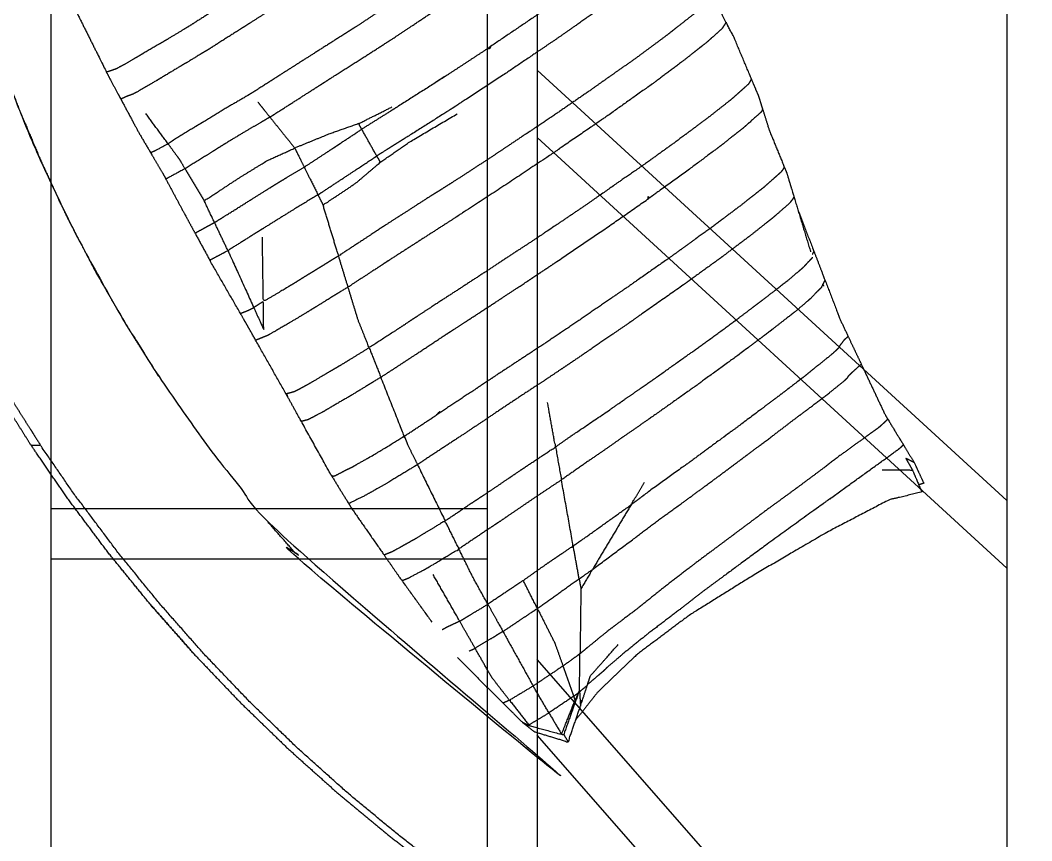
# Model space of a CAD drawing. Header units: millimetres. Extents: x 3429 to 24139, y -631 to 9878.
# Drawn here: x 7838.3 to 7899.2, y 3307.1 to 3356.5 of the extents above; entities that cross this region are included whole.
import ezdxf

# ---------------------------------------------------------------- set-up
doc = ezdxf.new("R2010")
doc.units = ezdxf.units.MM
doc.layers.add('multid_gorunus_3', color=23, linetype='Continuous', lineweight=13)
doc.layers.add('multid_gorunus_4', color=15, linetype='Continuous', lineweight=9)

# ---------------------------------------------------------------- blocks, each defined once
blk = doc.blocks.new('grup-1')
at = {"layer": 'multid_gorunus_3', "lineweight": -3}
for points, knots in [([(2558.101, 5835.035), (2557.68, 5834.236), (2557.259, 5833.436), (2556.831, 5832.622), (2556.403, 5831.808), (2556.193, 5831.46), (2555.983, 5831.112), (2555.516, 5830.337), (2555.048, 5829.563), (2554.114, 5828.014), (2553.179, 5826.465), (2552.712, 5825.69), (2552.245, 5824.915), (2551.768, 5824.126), (2551.292, 5823.336), (2550.894, 5822.54), (2550.497, 5821.744), (2550.092, 5820.932), (2549.686, 5820.12), (2548.876, 5818.497), (2548.065, 5816.873), (2547.969, 5816.682), (2547.874, 5816.49), (2547.539, 5815.868), (2547.204, 5815.246), (2546.65, 5814.215), (2546.096, 5813.184), (2545.753, 5812.602), (2545.41, 5812.02), (2545.048, 5811.404), (2544.685, 5810.787), (2544.587, 5810.606), (2544.49, 5810.425), (2543.938, 5809.398), (2543.386, 5808.371), (2543.059, 5807.77), (2542.732, 5807.17), (2542.289, 5806.357), (2541.845, 5805.544)], [-16, -16, -16, -15, -15, -14, -14, -13, -13, -12, -12, -11, -11, -10, -10, -9, -9, -8, -8, -7, -7, -6, -6, -5, -5, -4, -4, -3, -3, -2, -2, -1, -1, 0, 0, 1, 1, 2, 2, 3, 3, 3]), ([(2508.83, 5815.544), (2509.028, 5816.014), (2509.225, 5816.483), (2509.743, 5817.714), (2510.261, 5818.945), (2510.502, 5819.409), (2510.743, 5819.874), (2511.169, 5820.696), (2511.595, 5821.519), (2511.903, 5822.114), (2512.211, 5822.709), (2512.85, 5823.699), (2513.488, 5824.689), (2513.795, 5825.166), (2514.102, 5825.643), (2514.314, 5825.93), (2514.526, 5826.217), (2515.137, 5827.043), (2515.747, 5827.869), (2516.247, 5828.526), (2516.747, 5829.184), (2516.982, 5829.493), (2517.217, 5829.802), (2517.55, 5830.233), (2517.883, 5830.664), (2518.148, 5831.006), (2518.413, 5831.349), (2518.796, 5831.842), (2519.178, 5832.335), (2519.331, 5832.516), (2519.483, 5832.698), (2519.815, 5833.113), (2520.148, 5833.527)], [-11, -11, -11, -10, -10, -9, -9, -8, -8, -7, -7, -6, -6, -5, -5, -4, -4, -3, -3, -2, -2, -1, -1, 0, 0, 1, 1, 2, 2, 3, 3, 4, 4, 5, 5, 5]), ([(2517.883, 5830.664), (2517.912, 5830.612), (2517.941, 5830.56), (2518.032, 5830.424), (2518.123, 5830.289), (2518.457, 5829.993), (2518.791, 5829.697), (2518.923, 5829.58), (2519.055, 5829.464), (2519.2, 5829.35), (2519.345, 5829.236), (2519.885, 5828.812), (2520.424, 5828.389), (2521.184, 5827.823), (2521.944, 5827.257), (2522.091, 5827.147), (2522.238, 5827.037), (2522.42, 5826.905), (2522.603, 5826.773), (2523.58, 5826.075), (2524.557, 5825.377), (2525.694, 5824.585), (2526.831, 5823.793), (2527.104, 5823.599), (2527.377, 5823.406), (2527.64, 5823.225), (2527.903, 5823.043), (2529.147, 5822.2), (2530.39, 5821.357), (2530.776, 5821.1), (2531.161, 5820.844), (2531.946, 5820.325), (2532.732, 5819.806), (2533.026, 5819.616), (2533.32, 5819.426), (2533.662, 5819.209), (2534.003, 5818.992), (2534.872, 5818.44), (2535.74, 5817.887), (2536.113, 5817.652), (2536.486, 5817.417), (2537.043, 5817.059), (2537.6, 5816.7), (2538.358, 5816.218), (2539.117, 5815.735), (2539.253, 5815.649), (2539.389, 5815.562), (2539.493, 5815.5), (2539.596, 5815.437), (2540.239, 5815.064), (2540.882, 5814.691), (2541.586, 5814.263), (2542.289, 5813.835), (2542.411, 5813.761), (2542.533, 5813.688), (2542.747, 5813.56), (2542.961, 5813.433), (2543.663, 5812.995), (2544.364, 5812.558)], [7, 7, 7, 8, 8, 9, 9, 10, 10, 11, 11, 12, 12, 13, 13, 14, 14, 15, 15, 16, 16, 17, 17, 18, 18, 19, 19, 20, 20, 21, 21, 22, 22, 23, 23, 24, 24, 25, 25, 26, 26, 27, 27, 28, 28, 29, 29, 30, 30, 31, 31, 32, 32, 33, 33, 34, 34, 35, 35, 36, 36, 36]), ([(2538.221, 5814.159), (2537.958, 5814.33), (2537.695, 5814.501), (2537.072, 5814.897), (2536.448, 5815.293), (2535.863, 5815.668), (2535.277, 5816.044), (2535.052, 5816.188), (2534.827, 5816.333), (2534.78, 5816.363), (2534.733, 5816.392), (2534.624, 5816.462), (2534.514, 5816.532), (2533.482, 5817.187), (2532.449, 5817.843), (2531.559, 5818.418), (2530.67, 5818.992), (2530.143, 5819.34), (2529.617, 5819.688), (2528.754, 5820.271), (2527.892, 5820.854), (2527.236, 5821.291), (2526.58, 5821.727), (2525.932, 5822.172), (2525.284, 5822.616), (2524.478, 5823.178), (2523.672, 5823.74), (2523.047, 5824.187), (2522.421, 5824.634), (2521.817, 5825.059), (2521.212, 5825.484), (2520.744, 5825.832), (2520.275, 5826.18), (2519.794, 5826.538), (2519.314, 5826.895), (2518.915, 5827.208), (2518.516, 5827.521), (2518.212, 5827.759), (2517.908, 5827.998), (2517.734, 5828.152), (2517.56, 5828.307), (2517.286, 5828.549), (2517.012, 5828.791), (2516.922, 5828.925), (2516.831, 5829.06), (2516.789, 5829.122), (2516.747, 5829.184)], [0, 0, 0, 1, 1, 2, 2, 3, 3, 4, 4, 5, 5, 6, 6, 7, 7, 8, 8, 9, 9, 10, 10, 11, 11, 12, 12, 13, 13, 14, 14, 15, 15, 16, 16, 17, 17, 18, 18, 19, 19, 20, 20, 21, 21, 22, 22, 23, 23, 23]), ([(2514.526, 5826.217), (2514.561, 5826.165), (2514.596, 5826.114), (2514.692, 5825.968), (2514.789, 5825.823), (2515.131, 5825.518), (2515.473, 5825.213), (2515.582, 5825.117), (2515.69, 5825.021), (2515.845, 5824.9), (2515.999, 5824.779), (2516.563, 5824.335), (2517.127, 5823.891), (2518.043, 5823.213), (2518.96, 5822.534), (2519.056, 5822.463), (2519.152, 5822.391), (2519.282, 5822.3), (2519.412, 5822.209), (2520.677, 5821.324), (2521.942, 5820.44), (2523.434, 5819.429), (2524.925, 5818.418)], [6, 6, 6, 7, 7, 8, 8, 9, 9, 10, 10, 11, 11, 12, 12, 13, 13, 14, 14, 15, 15, 16, 16, 17, 17, 17]), ([(2513.488, 5824.689), (2513.529, 5824.627), (2513.57, 5824.564), (2513.658, 5824.43), (2513.747, 5824.296), (2514.051, 5824.026), (2514.354, 5823.756), (2514.503, 5823.623), (2514.652, 5823.49), (2514.911, 5823.286), (2515.17, 5823.081), (2515.635, 5822.716), (2516.099, 5822.351), (2516.685, 5821.918), (2517.271, 5821.485), (2517.71, 5821.159), (2518.15, 5820.833), (2518.915, 5820.297), (2519.681, 5819.761), (2520.302, 5819.327), (2520.924, 5818.893), (2521.572, 5818.453), (2522.22, 5818.014), (2523.177, 5817.366), (2524.134, 5816.718), (2525.345, 5815.925), (2526.556, 5815.132), (2526.867, 5814.928), (2527.177, 5814.724), (2527.407, 5814.578), (2527.638, 5814.432), (2528.779, 5813.71), (2529.921, 5812.989), (2530.686, 5812.509), (2531.451, 5812.03), (2531.619, 5811.924), (2531.788, 5811.818), (2531.682, 5811.627), (2531.576, 5811.437)], [6, 6, 6, 7, 7, 8, 8, 9, 9, 10, 10, 11, 11, 12, 12, 13, 13, 14, 14, 15, 15, 16, 16, 17, 17, 18, 18, 19, 19, 20, 20, 21, 21, 22, 22, 23, 23, 24, 24, 25, 25, 25]), ([(2532.297, 5824.495), (2532.39, 5824.432), (2532.482, 5824.37), (2533.859, 5823.454), (2535.237, 5822.538), (2535.8, 5822.168), (2536.364, 5821.797), (2537.085, 5821.33), (2537.806, 5820.864), (2538.613, 5820.345), (2539.421, 5819.825), (2539.612, 5819.705), (2539.803, 5819.584), (2539.852, 5819.553), (2539.901, 5819.521), (2539.967, 5819.479), (2540.034, 5819.437), (2540.926, 5818.87), (2541.819, 5818.304), (2542.5, 5817.891), (2543.181, 5817.478), (2543.302, 5817.408), (2543.423, 5817.338), (2543.555, 5817.258), (2543.687, 5817.178), (2544.2, 5816.868), (2544.713, 5816.558), (2544.863, 5816.469), (2545.013, 5816.38), (2545.618, 5816.028), (2546.223, 5815.675), (2546.351, 5815.607), (2546.48, 5815.538), (2546.633, 5815.485), (2546.785, 5815.433), (2546.995, 5815.339), (2547.204, 5815.246)], [0, 0, 0, 1, 1, 2, 2, 3, 3, 4, 4, 5, 5, 6, 6, 7, 7, 8, 8, 9, 9, 10, 10, 11, 11, 12, 12, 13, 13, 14, 14, 15, 15, 16, 16, 17, 17, 18, 18, 18]), ([(2536.345, 5824.006), (2537.222, 5823.429), (2538.1, 5822.852), (2538.497, 5822.595), (2538.895, 5822.338), (2539.531, 5821.929), (2540.167, 5821.52), (2540.622, 5821.221), (2541.077, 5820.922), (2541.303, 5820.774), (2541.53, 5820.626), (2542.284, 5820.148), (2543.037, 5819.671), (2543.726, 5819.253), (2544.414, 5818.836), (2544.535, 5818.764), (2544.656, 5818.691), (2544.807, 5818.608), (2544.958, 5818.524), (2545.543, 5818.177), (2546.128, 5817.83), (2546.518, 5817.604), (2546.907, 5817.377), (2547.205, 5817.217), (2547.502, 5817.058), (2547.729, 5816.98), (2547.955, 5816.903), (2548.01, 5816.888), (2548.065, 5816.873)], [0, 0, 0, 1, 1, 2, 2, 3, 3, 4, 4, 5, 5, 6, 6, 7, 7, 8, 8, 9, 9, 10, 10, 11, 11, 12, 12, 13, 13, 14, 14, 14]), ([(2511.595, 5821.519), (2511.683, 5821.382), (2511.771, 5821.245), (2511.809, 5821.186), (2511.848, 5821.126), (2511.972, 5821.016), (2512.095, 5820.905), (2512.426, 5820.61), (2512.757, 5820.315), (2513.257, 5819.922), (2513.756, 5819.529), (2513.982, 5819.351), (2514.208, 5819.173), (2514.565, 5818.906), (2514.922, 5818.639), (2515.58, 5818.152), (2516.238, 5817.665), (2516.964, 5817.158), (2517.69, 5816.652), (2518.304, 5816.216), (2518.918, 5815.779), (2519.915, 5815.093), (2520.912, 5814.406), (2521.476, 5814.024), (2522.041, 5813.641), (2522.464, 5813.363), (2522.888, 5813.086), (2523.959, 5812.37), (2525.03, 5811.655), (2526.023, 5811.008), (2527.017, 5810.361), (2527.47, 5810.074), (2527.923, 5809.787), (2528.229, 5809.596), (2528.535, 5809.405), (2529.364, 5808.873), (2530.193, 5808.342), (2530.73, 5807.996), (2531.266, 5807.651), (2531.662, 5807.39), (2532.057, 5807.128), (2532.581, 5806.784), (2533.104, 5806.439), (2533.596, 5806.12), (2534.088, 5805.801), (2534.554, 5807.332), (2535.021, 5808.862), (2534.036, 5809.521), (2533.051, 5810.179), (2532.313, 5810.808), (2531.576, 5811.437), (2530.67, 5812.066), (2529.764, 5812.694), (2528.352, 5813.527), (2526.94, 5814.359)], [8, 8, 8, 9, 9, 10, 10, 11, 11, 12, 12, 13, 13, 14, 14, 15, 15, 16, 16, 17, 17, 18, 18, 19, 19, 20, 20, 21, 21, 22, 22, 23, 23, 24, 24, 25, 25, 26, 26, 27, 27, 28, 28, 29, 29, 30, 30, 31, 31, 32, 32, 33, 33, 34, 34, 35, 35, 35]), ([(2510.743, 5819.874), (2510.774, 5819.825), (2510.806, 5819.775), (2510.903, 5819.626), (2511, 5819.477), (2511.308, 5819.202), (2511.617, 5818.927), (2511.764, 5818.796), (2511.912, 5818.664), (2512.133, 5818.49), (2512.355, 5818.315), (2512.853, 5817.923), (2513.351, 5817.53), (2514.137, 5816.943), (2514.923, 5816.356), (2515.122, 5816.208), (2515.321, 5816.061), (2515.541, 5815.908), (2515.761, 5815.754), (2516.844, 5814.985), (2517.927, 5814.215), (2518.247, 5813.995), (2518.566, 5813.775), (2519.653, 5813.029), (2520.74, 5812.283), (2520.874, 5812.189), (2521.008, 5812.095), (2521.168, 5811.987), (2521.328, 5811.879), (2522.678, 5810.978), (2524.028, 5810.077), (2525.404, 5809.18), (2526.779, 5808.282), (2526.857, 5808.231), (2526.935, 5808.179), (2526.981, 5808.15), (2527.026, 5808.12), (2527.35, 5807.91), (2527.673, 5807.7), (2528.541, 5807.144), (2529.409, 5806.587), (2530.25, 5806.046), (2531.091, 5805.505), (2531.271, 5805.386), (2531.451, 5805.267), (2531.69, 5805.11), (2531.928, 5804.953), (2532.722, 5804.438), (2533.515, 5803.923), (2533.801, 5804.862), (2534.088, 5805.801)], [6, 6, 6, 7, 7, 8, 8, 9, 9, 10, 10, 11, 11, 12, 12, 13, 13, 14, 14, 15, 15, 16, 16, 17, 17, 18, 18, 19, 19, 20, 20, 21, 21, 22, 22, 23, 23, 24, 24, 25, 25, 26, 26, 27, 27, 28, 28, 29, 29, 30, 30, 31, 31, 31]), ([(2509.225, 5816.483), (2509.251, 5816.417), (2509.276, 5816.35), (2509.341, 5816.245), (2509.406, 5816.14), (2509.669, 5815.904), (2509.933, 5815.669), (2510.161, 5815.464), (2510.39, 5815.26), (2510.712, 5815.006), (2511.035, 5814.752), (2511.431, 5814.44), (2511.828, 5814.128), (2512.305, 5813.773), (2512.782, 5813.418), (2513.262, 5813.059), (2513.742, 5812.699), (2514.496, 5812.156), (2515.251, 5811.613), (2515.743, 5811.265), (2516.235, 5810.917), (2516.685, 5810.607), (2517.136, 5810.298), (2518.157, 5809.584), (2519.178, 5808.871), (2520.4, 5808.045), (2521.622, 5807.219), (2521.934, 5807.011), (2522.245, 5806.804), (2522.562, 5806.597), (2522.879, 5806.39), (2524.064, 5805.611), (2525.249, 5804.831), (2525.939, 5804.381), (2526.629, 5803.931), (2527.244, 5803.532), (2527.859, 5803.133), (2528.566, 5802.671), (2529.274, 5802.21), (2529.692, 5801.933), (2530.111, 5801.656), (2530.395, 5801.469), (2530.679, 5801.283), (2531.461, 5800.773), (2532.244, 5800.264), (2532.579, 5801.109), (2532.915, 5801.954), (2533.215, 5802.938), (2533.515, 5803.923)], [7, 7, 7, 8, 8, 9, 9, 10, 10, 11, 11, 12, 12, 13, 13, 14, 14, 15, 15, 16, 16, 17, 17, 18, 18, 19, 19, 20, 20, 21, 21, 22, 22, 23, 23, 24, 24, 25, 25, 26, 26, 27, 27, 28, 28, 29, 29, 30, 30, 31, 31, 31]), ([(2528.185, 5816.276), (2529.393, 5815.509), (2530.601, 5814.743), (2530.696, 5814.683), (2530.792, 5814.622), (2530.856, 5814.582), (2530.92, 5814.542), (2531.805, 5813.987), (2532.69, 5813.431), (2532.783, 5813.599), (2532.877, 5813.766), (2531.874, 5814.269), (2530.872, 5814.772)], [0, 0, 0, 1, 1, 2, 2, 3, 3, 4, 4, 5, 5, 6, 6, 6]), ([(2508.83, 5815.544), (2508.689, 5815.097), (2508.548, 5814.65), (2508.346, 5814.008), (2508.143, 5813.366), (2507.692, 5812.263), (2507.241, 5811.16), (2507.165, 5810.972), (2507.088, 5810.785)], [5, 5, 5, 6, 6, 7, 7, 8, 8, 9, 9, 9]), ([(2538.952, 5815.07), (2538.587, 5814.615), (2538.221, 5814.159), (2537.473, 5813.227), (2536.724, 5812.295)], [0, 0, 0, 1, 1, 2, 2, 2]), ([(2508.548, 5814.65), (2508.569, 5814.596), (2508.589, 5814.541), (2508.615, 5814.5), (2508.64, 5814.459), (2508.744, 5814.366), (2508.848, 5814.273), (2509.267, 5813.898), (2509.686, 5813.523), (2510.277, 5813.057), (2510.869, 5812.591), (2510.993, 5812.494), (2511.117, 5812.397), (2511.266, 5812.286), (2511.415, 5812.175), (2512.201, 5811.586), (2512.987, 5810.997), (2513.962, 5810.296), (2514.937, 5809.594), (2515.149, 5809.442), (2515.361, 5809.29)], [0, 0, 0, 1, 1, 2, 2, 3, 3, 4, 4, 5, 5, 6, 6, 7, 7, 8, 8, 9, 9, 10, 10, 10]), ([(2538.221, 5814.159), (2538.489, 5814.002), (2538.758, 5813.845), (2539.241, 5813.564), (2539.724, 5813.284), (2540.286, 5812.943), (2540.847, 5812.602), (2541.127, 5812.428), (2541.407, 5812.254), (2541.724, 5812.053), (2542.041, 5811.853), (2542.688, 5811.451), (2543.336, 5811.049)], [0, 0, 0, 1, 1, 2, 2, 3, 3, 4, 4, 5, 5, 6, 6, 6]), ([(2545.41, 5812.02), (2545.244, 5812.096), (2545.077, 5812.173), (2544.721, 5812.366), (2544.364, 5812.558), (2545.033, 5813.47), (2545.702, 5814.381)], [9, 9, 9, 10, 10, 11, 11, 12, 12, 12]), ([(2536.155, 5811.147), (2535.457, 5811.605), (2534.758, 5812.063), (2534.51, 5812.226), (2534.262, 5812.389), (2534.048, 5812.532), (2533.833, 5812.675), (2533.261, 5813.053), (2532.69, 5813.431)], [0, 0, 0, 1, 1, 2, 2, 3, 3, 4, 4, 4]), ([(2532.877, 5813.766), (2533.774, 5813.45), (2534.67, 5813.134), (2535.697, 5812.714), (2536.724, 5812.295), (2536.439, 5811.721), (2536.155, 5811.147), (2535.741, 5810.313), (2535.327, 5809.479), (2535.174, 5809.171), (2535.021, 5808.862)], [0, 0, 0, 1, 1, 2, 2, 3, 3, 4, 4, 5, 5, 5]), ([(2542.732, 5807.17), (2542.379, 5807.366), (2542.026, 5807.563), (2541.792, 5807.686), (2541.558, 5807.81), (2541.868, 5808.462), (2542.178, 5809.114), (2541.174, 5809.777), (2540.17, 5810.44), (2539.281, 5810.989), (2538.392, 5811.538), (2537.558, 5811.916), (2536.724, 5812.295)], [13, 13, 13, 14, 14, 15, 15, 16, 16, 17, 17, 18, 18, 19, 19, 19]), ([(2544.364, 5812.558), (2544.026, 5812.097), (2543.688, 5811.636), (2543.512, 5811.343), (2543.336, 5811.049), (2542.757, 5810.082), (2542.178, 5809.114)], [0, 0, 0, 1, 1, 2, 2, 3, 3, 3]), ([(2535.327, 5809.479), (2535.139, 5809.603), (2534.95, 5809.727), (2534.161, 5810.246), (2533.372, 5810.766), (2532.689, 5811.219), (2532.006, 5811.673), (2531.897, 5811.746), (2531.788, 5811.818)], [0, 0, 0, 1, 1, 2, 2, 3, 3, 4, 4, 4]), ([(2507.241, 5811.16), (2507.287, 5811.072), (2507.333, 5810.985), (2507.388, 5810.913), (2507.443, 5810.842), (2507.67, 5810.642), (2507.898, 5810.442), (2508.18, 5810.19), (2508.463, 5809.938), (2508.81, 5809.665), (2509.158, 5809.392), (2509.52, 5809.107), (2509.881, 5808.821), (2510.388, 5808.44), (2510.896, 5808.058), (2511.307, 5807.751), (2511.718, 5807.443), (2512.171, 5807.118), (2512.624, 5806.793), (2513.342, 5806.272), (2514.06, 5805.752), (2515.135, 5804.998), (2516.209, 5804.244), (2516.532, 5804.019), (2516.855, 5803.794), (2517.156, 5803.591), (2517.457, 5803.387), (2518.645, 5802.572), (2519.832, 5801.757), (2520.708, 5801.169), (2521.584, 5800.58), (2522.197, 5800.176), (2522.811, 5799.771), (2523.702, 5799.186), (2524.593, 5798.601), (2525.055, 5798.295), (2525.517, 5797.988), (2525.704, 5797.861), (2525.892, 5797.733), (2526.925, 5797.049), (2527.958, 5796.366)], [0, 0, 0, 1, 1, 2, 2, 3, 3, 4, 4, 5, 5, 6, 6, 7, 7, 8, 8, 9, 9, 10, 10, 11, 11, 12, 12, 13, 13, 14, 14, 15, 15, 16, 16, 17, 17, 18, 18, 19, 19, 20, 20, 20]), ([(2541.558, 5807.81), (2541.19, 5808.039), (2540.823, 5808.269), (2540.201, 5808.662), (2539.58, 5809.054), (2539.042, 5809.389), (2538.503, 5809.724), (2538.142, 5809.949), (2537.781, 5810.174), (2537.468, 5810.365), (2537.155, 5810.556), (2536.655, 5810.852), (2536.155, 5811.147)], [0, 0, 0, 1, 1, 2, 2, 3, 3, 4, 4, 5, 5, 6, 6, 6]), ([(2543.336, 5811.049), (2543.818, 5810.79), (2544.3, 5810.531), (2544.395, 5810.478), (2544.49, 5810.425)], [0, 0, 0, 1, 1, 2, 2, 2]), ([(2507.088, 5810.785), (2506.873, 5810.074), (2506.658, 5809.364), (2506.169, 5807.744), (2505.679, 5806.125), (2505.665, 5806.087), (2505.65, 5806.048)], [0, 0, 0, 1, 1, 2, 2, 2.193712, 2.193712, 2.193712]), ([(2506.658, 5809.364), (2506.696, 5809.293), (2506.733, 5809.222), (2506.828, 5809.097), (2506.924, 5808.972), (2507.32, 5808.625), (2507.716, 5808.277), (2507.802, 5808.2), (2507.888, 5808.124), (2507.994, 5808.041), (2508.1, 5807.958), (2508.695, 5807.488), (2509.291, 5807.017), (2510.126, 5806.389), (2510.961, 5805.76), (2511.031, 5805.707), (2511.101, 5805.655), (2511.179, 5805.6), (2511.256, 5805.544), (2512.044, 5804.973), (2512.831, 5804.402), (2513.119, 5804.194), (2513.406, 5803.987), (2514.648, 5803.119), (2515.889, 5802.25), (2516.066, 5802.125), (2516.242, 5802), (2516.443, 5801.86), (2516.645, 5801.72), (2517.853, 5800.891), (2519.061, 5800.061), (2519.546, 5799.733), (2520.031, 5799.405), (2520.781, 5798.901), (2521.532, 5798.397), (2521.775, 5798.236), (2522.018, 5798.075), (2522.372, 5797.843), (2522.726, 5797.611), (2523.722, 5796.95), (2524.719, 5796.289), (2525.124, 5796.013), (2525.53, 5795.737), (2526.33, 5795.207), (2527.131, 5794.677), (2528.044, 5794.076), (2528.957, 5793.474), (2529.145, 5793.348), (2529.333, 5793.222)], [0, 0, 0, 1, 1, 2, 2, 3, 3, 4, 4, 5, 5, 6, 6, 7, 7, 8, 8, 9, 9, 10, 10, 11, 11, 12, 12, 13, 13, 14, 14, 15, 15, 16, 16, 17, 17, 18, 18, 19, 19, 20, 20, 21, 21, 22, 22, 23, 23, 24, 24, 24]), ([(2532.244, 5800.264), (2531.891, 5799.376), (2531.539, 5798.488), (2530.995, 5798.842), (2530.451, 5799.197), (2529.923, 5799.544), (2529.394, 5799.892), (2528.616, 5800.406), (2527.838, 5800.921), (2527.461, 5801.166), (2527.085, 5801.412), (2526.758, 5801.624), (2526.431, 5801.836), (2525.419, 5802.497), (2524.406, 5803.157), (2523.877, 5803.505), (2523.348, 5803.853), (2522.519, 5804.4), (2521.69, 5804.947), (2521.543, 5805.046), (2521.397, 5805.144), (2521.199, 5805.28), (2521, 5805.416), (2519.666, 5806.318), (2518.332, 5807.22), (2516.901, 5808.216), (2515.471, 5809.212)], [0, 0, 0, 1, 1, 2, 2, 3, 3, 4, 4, 5, 5, 6, 6, 7, 7, 8, 8, 9, 9, 10, 10, 11, 11, 12, 12, 13, 13, 13]), ([(2535.327, 5809.479), (2535.462, 5809.4), (2535.598, 5809.32), (2536.305, 5808.888), (2537.012, 5808.457), (2537.828, 5807.948), (2538.644, 5807.44), (2538.742, 5807.379), (2538.84, 5807.318), (2538.954, 5807.246), (2539.067, 5807.175), (2539.91, 5806.647), (2540.754, 5806.119)], [0, 0, 0, 1, 1, 2, 2, 3, 3, 4, 4, 5, 5, 6, 6, 6]), ([(2506.424, 5808.587), (2505.937, 5807.324), (2505.45, 5806.061), (2505.121, 5805.205), (2504.791, 5804.348), (2504.333, 5803.161), (2503.876, 5801.973), (2503.634, 5801.461), (2503.393, 5800.95), (2502.999, 5800.114), (2502.604, 5799.279), (2501.878, 5797.74), (2501.152, 5796.201), (2501.078, 5796.08), (2501.004, 5795.959), (2500.534, 5795.187), (2500.064, 5794.415), (2499.74, 5793.883), (2499.416, 5793.352), (2499.126, 5792.727), (2498.836, 5792.102), (2498.988, 5792.054), (2499.14, 5792.006)], [1.231822, 1.231822, 1.231822, 2, 2, 3, 3, 4, 4, 5, 5, 6, 6, 7, 7, 8, 8, 9, 9, 10, 10, 11, 11, 11.81021, 11.81021, 11.81021]), ([(2534.088, 5805.801), (2534.52, 5805.534), (2534.952, 5805.267), (2535.405, 5804.99), (2535.858, 5804.712), (2536.325, 5804.421), (2536.791, 5804.13), (2537.202, 5803.883), (2537.613, 5803.636), (2538.116, 5803.343), (2538.619, 5803.05), (2538.647, 5804.99), (2538.675, 5806.93)], [0, 0, 0, 1, 1, 2, 2, 3, 3, 4, 4, 5, 5, 6, 6, 6]), ([(2541.829, 5805.553), (2541.291, 5805.836), (2540.754, 5806.119), (2540.709, 5806.025), (2540.665, 5805.931), (2539.93, 5804.31), (2539.196, 5802.689)], [0, 0, 0, 1, 1, 2, 2, 3, 3, 3]), ([(2521.019, 5794.291), (2520.536, 5794.629), (2520.053, 5794.967), (2518.879, 5795.765), (2517.705, 5796.562), (2517.636, 5796.61), (2517.568, 5796.659), (2517.331, 5796.822), (2517.094, 5796.986), (2516.231, 5797.584), (2515.368, 5798.182), (2514.347, 5798.909), (2513.326, 5799.636), (2512.977, 5799.88), (2512.629, 5800.124), (2512.273, 5800.381), (2511.917, 5800.638), (2511.113, 5801.225), (2510.309, 5801.812), (2509.744, 5802.239), (2509.179, 5802.665), (2508.81, 5802.942), (2508.44, 5803.219), (2508.133, 5803.46), (2507.827, 5803.702), (2507.383, 5804.047), (2506.939, 5804.393), (2506.679, 5804.612), (2506.419, 5804.832), (2506.247, 5804.98), (2506.074, 5805.129), (2505.887, 5805.33), (2505.7, 5805.53), (2505.652, 5805.581), (2505.605, 5805.632), (2505.577, 5805.658), (2505.55, 5805.684), (2505.54, 5805.704), (2505.53, 5805.725)], [0, 0, 0, 1, 1, 2, 2, 3, 3, 4, 4, 5, 5, 6, 6, 7, 7, 8, 8, 9, 9, 10, 10, 11, 11, 12, 12, 13, 13, 14, 14, 15, 15, 16, 16, 17, 17, 18, 18, 19, 19, 19]), ([(2537.247, 5797.479), (2538.162, 5799.098), (2539.077, 5800.717), (2539.367, 5801.229), (2539.657, 5801.742), (2539.826, 5802.036), (2539.996, 5802.331), (2540.91, 5803.918), (2541.824, 5805.504)], [1, 1, 1, 2, 2, 3, 3, 4, 4, 5, 5, 5]), ([(2504.917, 5804.085), (2504.97, 5803.98), (2505.022, 5803.874), (2505.161, 5803.743), (2505.3, 5803.611), (2505.484, 5803.413), (2505.669, 5803.216), (2505.723, 5803.172), (2505.776, 5803.129), (2505.942, 5802.983), (2506.109, 5802.837), (2506.3, 5802.676), (2506.492, 5802.514), (2507.22, 5801.947), (2507.949, 5801.38), (2508.001, 5801.339), (2508.053, 5801.298), (2508.116, 5801.25), (2508.179, 5801.203), (2509.059, 5800.54), (2509.939, 5799.876), (2510.265, 5799.637), (2510.591, 5799.399), (2511.368, 5798.837), (2512.144, 5798.276), (2512.259, 5798.191), (2512.373, 5798.107), (2512.545, 5797.982), (2512.718, 5797.858), (2514.026, 5796.933), (2515.334, 5796.008), (2516.09, 5795.486), (2516.847, 5794.964), (2517.559, 5794.463), (2518.271, 5793.962), (2518.624, 5793.722), (2518.977, 5793.482), (2519.82, 5792.893), (2520.663, 5792.303)], [0, 0, 0, 1, 1, 2, 2, 3, 3, 4, 4, 5, 5, 6, 6, 7, 7, 8, 8, 9, 9, 10, 10, 11, 11, 12, 12, 13, 13, 14, 14, 15, 15, 16, 16, 17, 17, 18, 18, 19, 19, 19]), ([(2533.515, 5803.923), (2534.212, 5803.492), (2534.91, 5803.062), (2535.112, 5802.938), (2535.314, 5802.814), (2535.523, 5802.684), (2535.731, 5802.554), (2536.373, 5802.168), (2537.015, 5801.782), (2537.432, 5801.539), (2537.849, 5801.296), (2538.099, 5801.153), (2538.349, 5801.01), (2538.378, 5800.995), (2538.407, 5800.979), (2538.431, 5800.973), (2538.455, 5800.967), (2538.766, 5800.842), (2539.077, 5800.717)], [0, 0, 0, 1, 1, 2, 2, 3, 3, 4, 4, 5, 5, 6, 6, 7, 7, 8, 8, 9, 9, 9]), ([(2538.619, 5803.05), (2538.607, 5802.206), (2538.595, 5801.363), (2538.895, 5802.026), (2539.196, 5802.689), (2538.908, 5802.869), (2538.619, 5803.05)], [0, 0, 0, 1, 1, 2, 2, 3, 3, 3]), ([(2539.996, 5802.331), (2539.749, 5802.429), (2539.503, 5802.527), (2539.349, 5802.608), (2539.196, 5802.689)], [18, 18, 18, 19, 19, 20, 20, 20]), ([(2503.393, 5800.95), (2503.527, 5800.827), (2503.661, 5800.705), (2503.788, 5800.532), (2503.914, 5800.36), (2503.94, 5800.308), (2503.966, 5800.256), (2504.158, 5800.074), (2504.35, 5799.891), (2504.965, 5799.397), (2505.581, 5798.903), (2505.717, 5798.792), (2505.853, 5798.681), (2505.902, 5798.638), (2505.951, 5798.596), (2506.072, 5798.501), (2506.194, 5798.406), (2507.037, 5797.765), (2507.88, 5797.124), (2508.835, 5796.409), (2509.79, 5795.693), (2509.961, 5795.564), (2510.133, 5795.436), (2510.313, 5795.305), (2510.494, 5795.175), (2511.649, 5794.324), (2512.803, 5793.473), (2513.069, 5793.281), (2513.335, 5793.089), (2514.363, 5792.349), (2515.391, 5791.61), (2515.612, 5791.443), (2515.833, 5791.277), (2516.15, 5791.041), (2516.467, 5790.806)], [2, 2, 2, 3, 3, 4, 4, 5, 5, 6, 6, 7, 7, 8, 8, 9, 9, 10, 10, 11, 11, 12, 12, 13, 13, 14, 14, 15, 15, 16, 16, 17, 17, 18, 18, 19, 19, 19]), ([(2532.244, 5800.264), (2532.9, 5799.86), (2533.557, 5799.457), (2533.79, 5799.314), (2534.024, 5799.171), (2534.307, 5799.008), (2534.59, 5798.845), (2535.075, 5798.556), (2535.561, 5798.267), (2535.875, 5798.088), (2536.188, 5797.909), (2536.474, 5797.76), (2536.759, 5797.612), (2536.99, 5797.551), (2537.221, 5797.49)], [0, 0, 0, 1, 1, 2, 2, 3, 3, 4, 4, 5, 5, 6, 6, 7, 7, 7]), ([(2518.791, 5786.91), (2517.566, 5787.821), (2516.34, 5788.731), (2515.486, 5789.374), (2514.633, 5790.018), (2514.002, 5790.471), (2513.371, 5790.925), (2512.522, 5791.548), (2511.673, 5792.171), (2511.063, 5792.626), (2510.452, 5793.081), (2509.982, 5793.432), (2509.512, 5793.784), (2508.717, 5794.377), (2507.923, 5794.971), (2507.273, 5795.467), (2506.624, 5795.964), (2506.159, 5796.309), (2505.695, 5796.655), (2505.104, 5797.108), (2504.513, 5797.56), (2504.056, 5797.927), (2503.599, 5798.294), (2503.518, 5798.37), (2503.438, 5798.447), (2503.427, 5798.469), (2503.416, 5798.49), (2503.363, 5798.562), (2503.31, 5798.635), (2502.957, 5798.957), (2502.604, 5799.279)], [0, 0, 0, 1, 1, 2, 2, 3, 3, 4, 4, 5, 5, 6, 6, 7, 7, 8, 8, 9, 9, 10, 10, 11, 11, 12, 12, 13, 13, 14, 14, 15, 15, 15]), ([(2534.532, 5792.594), (2534.472, 5792.562), (2534.412, 5792.531), (2534.343, 5792.549), (2534.274, 5792.567), (2534, 5792.71), (2533.727, 5792.852), (2533.497, 5792.966), (2533.267, 5793.08), (2533.114, 5793.166), (2532.961, 5793.252), (2532.413, 5793.564), (2531.866, 5793.875), (2531.55, 5794.068), (2531.233, 5794.261), (2530.738, 5794.564), (2530.242, 5794.867), (2530.186, 5794.902), (2530.129, 5794.937), (2530.834, 5796.713), (2531.539, 5798.488)], [0, 0, 0, 1, 1, 2, 2, 3, 3, 4, 4, 5, 5, 6, 6, 7, 7, 8, 8, 9, 9, 10, 10, 10]), ([(2531.539, 5798.488), (2531.996, 5798.208), (2532.452, 5797.927), (2532.881, 5797.665), (2533.31, 5797.402), (2533.83, 5797.102), (2534.35, 5796.802), (2534.58, 5796.665), (2534.811, 5796.528), (2534.959, 5796.443), (2535.108, 5796.358), (2535.444, 5796.183), (2535.779, 5796.008), (2535.856, 5795.968), (2535.934, 5795.928), (2536.119, 5795.88), (2536.304, 5795.832), (2536.323, 5795.842), (2536.342, 5795.851)], [0, 0, 0, 1, 1, 2, 2, 3, 3, 4, 4, 5, 5, 6, 6, 7, 7, 8, 8, 9, 9, 9]), ([(2527.669, 5789.839), (2526.957, 5790.317), (2526.245, 5790.795), (2525.861, 5791.048), (2525.478, 5791.301), (2525.141, 5791.524), (2524.804, 5791.747), (2523.964, 5792.319), (2523.123, 5792.891), (2523.022, 5792.957), (2522.922, 5793.024), (2521.97, 5793.658), (2521.019, 5794.291), (2521.258, 5795.626), (2521.497, 5796.96)], [0, 0, 0, 1, 1, 2, 2, 3, 3, 4, 4, 5, 5, 6, 6, 7, 7, 7]), ([(2534.524, 5792.579), (2534.528, 5792.586), (2534.532, 5792.594), (2535.437, 5794.222), (2536.342, 5795.851), (2536.754, 5796.594), (2537.167, 5797.337)], [-1, -1, -1, 0, 0, 1, 1, 2, 2, 2]), ([(2530.129, 5794.937), (2530.062, 5794.981), (2529.994, 5795.025), (2529.104, 5795.61), (2528.214, 5796.196)], [0, 0, 0, 1, 1, 2, 2, 2]), ([(2501.004, 5795.959), (2501.246, 5795.734), (2501.488, 5795.509), (2501.524, 5795.481), (2501.561, 5795.453), (2501.588, 5795.433), (2501.615, 5795.413), (2501.901, 5795.206), (2502.188, 5794.999), (2503.014, 5794.402), (2503.839, 5793.805), (2504.405, 5793.374), (2504.971, 5792.943), (2505.797, 5792.329), (2506.622, 5791.716), (2507.38, 5791.164), (2508.137, 5790.612), (2508.989, 5789.977), (2509.841, 5789.341), (2510.59, 5788.782), (2511.339, 5788.222), (2511.956, 5787.762), (2512.574, 5787.301), (2513.517, 5786.576), (2514.459, 5785.851), (2515.264, 5785.207), (2516.068, 5784.563), (2516.566, 5784.185), (2517.064, 5783.808), (2517.438, 5783.529), (2517.811, 5783.25), (2518.456, 5782.725), (2519.1, 5782.199), (2519.302, 5782.032), (2519.504, 5781.866), (2519.524, 5781.847), (2519.544, 5781.828)], [5, 5, 5, 6, 6, 7, 7, 8, 8, 9, 9, 10, 10, 11, 11, 12, 12, 13, 13, 14, 14, 15, 15, 16, 16, 17, 17, 18, 18, 19, 19, 20, 20, 21, 21, 22, 22, 23, 23, 23]), ([(2504.449, 5791.197), (2502.979, 5792.261), (2501.509, 5793.324), (2500.998, 5793.692), (2500.487, 5794.06), (2500.439, 5794.096), (2500.392, 5794.131), (2500.326, 5794.182), (2500.261, 5794.232), (2500.162, 5794.324), (2500.064, 5794.415)], [0, 0, 0, 1, 1, 2, 2, 3, 3, 4, 4, 5, 5, 5]), ([(2530.129, 5794.937), (2530.029, 5794.686), (2529.93, 5794.434), (2529.631, 5793.828), (2529.333, 5793.222), (2528.501, 5791.53), (2527.669, 5789.839)], [0, 0, 0, 1, 1, 2, 2, 3, 3, 3]), ([(2521.019, 5794.291), (2520.841, 5793.297), (2520.663, 5792.303), (2521.472, 5791.764), (2522.282, 5791.225), (2523.072, 5790.685), (2523.862, 5790.146), (2524.152, 5789.948), (2524.442, 5789.751), (2524.546, 5789.682), (2524.651, 5789.613), (2524.77, 5789.534), (2524.889, 5789.456), (2525.863, 5788.801), (2526.837, 5788.147)], [0, 0, 0, 1, 1, 2, 2, 3, 3, 4, 4, 5, 5, 6, 6, 7, 7, 7]), ([(2499.924, 5793.603), (2499.721, 5793.251), (2499.519, 5792.899), (2499.237, 5792.234), (2498.955, 5791.57), (2499.938, 5791.337), (2500.921, 5791.104), (2502.826, 5790.109), (2504.731, 5789.113), (2506.951, 5787.813), (2509.172, 5786.513), (2511.079, 5785.323), (2512.986, 5784.132), (2514.54, 5782.965), (2516.095, 5781.798), (2517.295, 5780.648), (2518.495, 5779.498), (2519.148, 5778.67), (2519.8, 5777.842)], [-6, -6, -6, -5, -5, -4, -4, -3, -3, -2, -2, -1, -1, 0, 0, 1, 1, 2, 2, 2.886043, 2.886043, 2.886043]), ([(2529.333, 5793.222), (2529.493, 5793.125), (2529.654, 5793.028), (2530.353, 5792.601), (2531.053, 5792.174), (2531.473, 5791.936), (2531.892, 5791.697), (2532.185, 5791.533), (2532.477, 5791.369), (2532.917, 5791.151), (2533.356, 5790.933), (2533.4, 5790.91), (2533.444, 5790.887), (2533.455, 5790.884), (2533.467, 5790.881), (2533.476, 5790.886), (2533.486, 5790.891)], [0, 0, 0, 1, 1, 2, 2, 3, 3, 4, 4, 5, 5, 6, 6, 7, 7, 8, 8, 8]), ([(2534.524, 5792.579), (2534.005, 5791.735), (2533.486, 5790.891), (2533.385, 5790.727), (2533.285, 5790.564)], [-1, -1, -1, 0, 0, 1, 1, 1]), ([(2519.951, 5788.327), (2519.499, 5788.643), (2519.047, 5788.959), (2517.757, 5789.882), (2516.467, 5790.806), (2516.062, 5791.486), (2515.656, 5792.166)], [0, 0, 0, 1, 1, 2, 2, 3, 3, 3]), ([(2522.962, 5786.245), (2522.318, 5786.703), (2521.673, 5787.161), (2521.131, 5787.532), (2520.588, 5787.902), (2520.269, 5788.114), (2519.951, 5788.327), (2520.307, 5790.315), (2520.663, 5792.303)], [0, 0, 0, 1, 1, 2, 2, 3, 3, 4, 4, 4]), ([(2504.487, 5791.169), (2504.718, 5791.001), (2504.948, 5790.833), (2506.626, 5789.62), (2508.304, 5788.407), (2509.613, 5787.443), (2510.923, 5786.479), (2511.549, 5786.017), (2512.175, 5785.555), (2512.849, 5785.029), (2513.523, 5784.503), (2514.49, 5783.767), (2515.457, 5783.031), (2516.048, 5782.557), (2516.639, 5782.083), (2517.217, 5781.597), (2517.794, 5781.111), (2517.988, 5780.927), (2518.182, 5780.744), (2518.635, 5780.361), (2519.087, 5779.977)], [0, 0, 0, 1, 1, 2, 2, 3, 3, 4, 4, 5, 5, 6, 6, 7, 7, 8, 8, 9, 9, 9.968291, 9.968291, 9.968291]), ([(2533.285, 5790.564), (2532.339, 5789.205), (2531.393, 5787.847), (2530.903, 5787.143), (2530.412, 5786.438), (2530.377, 5786.39), (2530.342, 5786.341), (2529.406, 5785.041), (2528.47, 5783.741)], [-4, -4, -4, -3, -3, -2, -2, -1, -1, -0.169595, -0.169595, -0.169595]), ([(2530.227, 5786.252), (2530.056, 5786.321), (2529.885, 5786.391), (2529.387, 5786.654), (2528.89, 5786.917), (2528.788, 5786.974), (2528.687, 5787.031), (2528.651, 5787.051), (2528.616, 5787.072), (2528.557, 5787.108), (2528.498, 5787.143), (2527.667, 5787.645), (2526.837, 5788.147), (2527.253, 5788.993), (2527.669, 5789.839), (2528.276, 5789.472), (2528.883, 5789.105), (2529.156, 5788.939), (2529.428, 5788.772), (2529.592, 5788.679), (2529.755, 5788.586), (2530.224, 5788.324), (2530.694, 5788.061), (2530.777, 5788.017), (2530.86, 5787.973), (2531.088, 5787.88), (2531.316, 5787.787)], [0, 0, 0, 1, 1, 2, 2, 3, 3, 4, 4, 5, 5, 6, 6, 7, 7, 8, 8, 9, 9, 10, 10, 11, 11, 12, 12, 13, 13, 13]), ([(2526.79, 5783.791), (2526.491, 5783.971), (2526.192, 5784.15), (2525.643, 5784.482), (2525.095, 5784.813), (2525.551, 5785.636), (2526.006, 5786.458), (2526.422, 5787.303), (2526.837, 5788.147)], [0, 0, 0, 1, 1, 2, 2, 3, 3, 4, 4, 4]), ([(2519.595, 5786.339), (2519.49, 5786.412), (2519.386, 5786.484), (2519.089, 5786.697), (2518.791, 5786.91), (2519.139, 5786.326), (2519.488, 5785.743)], [0, 0, 0, 1, 1, 2, 2, 3, 3, 3]), ([(2523.791, 5779.029), (2524.323, 5779.711), (2524.855, 5780.394), (2525.358, 5781.277), (2525.861, 5782.161), (2526.326, 5782.976), (2526.79, 5783.791), (2527.591, 5785.196), (2528.391, 5786.602)], [0, 0, 0, 1, 1, 2, 2, 3, 3, 4, 4, 4]), ([(2522.113, 5784.562), (2521.053, 5785.316), (2519.992, 5786.07), (2519.867, 5786.155), (2519.742, 5786.241), (2519.668, 5786.29), (2519.595, 5786.339), (2519.541, 5786.041), (2519.488, 5785.743), (2519.516, 5783.785), (2519.544, 5781.828)], [0, 0, 0, 1, 1, 2, 2, 3, 3, 4, 4, 5, 5, 5]), ([(2522.113, 5784.562), (2522.538, 5785.403), (2522.962, 5786.245), (2523.295, 5786.021), (2523.627, 5785.798), (2524.361, 5785.305), (2525.095, 5784.813)], [0, 0, 0, 1, 1, 2, 2, 3, 3, 3]), ([(2525.095, 5784.813), (2524.64, 5783.992), (2524.185, 5783.17), (2523.275, 5781.528), (2522.365, 5779.886)], [0, 0, 0, 1, 1, 2, 2, 2]), ([(2524.185, 5783.17), (2523.695, 5783.498), (2523.206, 5783.826), (2522.66, 5784.194), (2522.113, 5784.562), (2521.591, 5783.527), (2521.068, 5782.491), (2520.818, 5781.792), (2520.568, 5781.094)], [0, 0, 0, 1, 1, 2, 2, 3, 3, 4, 4, 4]), ([(2526.79, 5783.791), (2527.133, 5783.63), (2527.476, 5783.469), (2527.665, 5783.37), (2527.853, 5783.27)], [0, 0, 0, 1, 1, 1.825396, 1.825396, 1.825396]), ([(2524.185, 5783.17), (2524.55, 5782.949), (2524.916, 5782.728), (2525.389, 5782.444), (2525.861, 5782.161)], [0, 0, 0, 1, 1, 2, 2, 2]), ([(2519.576, 5779.639), (2519.56, 5780.733), (2519.544, 5781.828), (2519.62, 5781.773), (2519.696, 5781.717), (2520.132, 5781.405), (2520.568, 5781.094), (2521.467, 5780.49), (2522.365, 5779.886)], [0, 0, 0, 1, 1, 2, 2, 3, 3, 4, 4, 4]), ([(2526.93, 5781.602), (2525.553, 5780.23), (2524.177, 5778.858), (2523.606, 5778.289), (2523.036, 5777.72)], [1, 1, 1, 2, 2, 3, 3, 3]), ([(2523.036, 5777.72), (2522.892, 5777.608), (2522.749, 5777.495), (2522.517, 5777.313), (2522.285, 5777.131), (2521.271, 5776.824), (2520.257, 5776.517), (2519.887, 5777.592), (2519.517, 5778.667), (2519.311, 5779.294), (2519.105, 5779.922), (2519.01, 5780.212), (2518.915, 5780.502)], [0, 0, 0, 1, 1, 2, 2, 3, 3, 4, 4, 5, 5, 6, 6, 6]), ([(2519.105, 5779.922), (2519.105, 5779.922), (2519.105, 5779.922), (2519.309, 5779.754), (2519.513, 5779.585), (2519.541, 5779.559), (2519.569, 5779.534), (2519.543, 5779.1), (2519.517, 5778.667)], [10.997936, 10.997936, 10.997936, 11, 11, 12, 12, 13, 13, 14, 14, 14]), ([(2522.596, 5777.56), (2522.005, 5777.915), (2521.415, 5778.269), (2521.89, 5779.078), (2522.365, 5779.886), (2523.078, 5779.457), (2523.791, 5779.029), (2523.211, 5778.284), (2522.63, 5777.539)], [0, 0, 0, 1, 1, 2, 2, 3, 3, 4, 4, 4]), ([(2519.627, 5779.494), (2520.075, 5778.231), (2520.524, 5776.968), (2520.391, 5776.742), (2520.257, 5776.517)], [0, 0, 0, 1, 1, 2, 2, 2]), ([(2519.919, 5779.277), (2519.868, 5779.313), (2519.818, 5779.349), (2519.732, 5779.413), (2519.646, 5779.476), (2519.74, 5779.257), (2519.834, 5779.039)], [0, 0, 0, 1, 1, 2, 2, 3, 3, 3]), ([(2521.415, 5778.269), (2520.771, 5778.703), (2520.127, 5779.137), (2520.023, 5779.207), (2519.919, 5779.277), (2519.876, 5779.158), (2519.834, 5779.039), (2520.244, 5778.008), (2520.654, 5776.977), (2521.035, 5777.623), (2521.415, 5778.269)], [0, 0, 0, 1, 1, 2, 2, 3, 3, 4, 4, 5, 5, 5]), ([(2523.791, 5779.029), (2523.936, 5778.967), (2524.082, 5778.904), (2524.129, 5778.881), (2524.177, 5778.858)], [0, 0, 0, 1, 1, 2, 2, 2]), ([(2522.653, 5777.529), (2522.628, 5777.516), (2522.602, 5777.503), (2521.628, 5777.24), (2520.654, 5776.977), (2520.589, 5776.972), (2520.524, 5776.968)], [0, 0, 0, 1, 1, 2, 2, 3, 3, 3])]:
    blk.add_open_spline(points, degree=2, knots=knots, dxfattribs=at)
for points in [[(2524.925, 5818.418), (2524.978, 5818.382), (2525.031, 5818.346)], [(2524.925, 5818.418), (2524.96, 5818.345), (2524.995, 5818.271)], [(2524.995, 5818.271), (2525.067, 5818.273), (2525.139, 5818.274)], [(2525.139, 5818.274), (2525.085, 5818.31), (2525.031, 5818.346)], [(2527.527, 5816.707), (2526.333, 5817.491), (2525.139, 5818.274)], [(2527.527, 5816.707), (2527.862, 5816.501), (2528.197, 5816.294)], [(2527.527, 5816.707), (2527.856, 5816.492), (2528.185, 5816.276)], [(2528.185, 5816.276), (2528.191, 5816.285), (2528.197, 5816.294)], [(2531.788, 5811.818), (2532.239, 5812.625), (2532.69, 5813.431)], [(2515.447, 5809.368), (2515.404, 5809.329), (2515.361, 5809.29)], [(2515.361, 5809.29), (2515.383, 5809.274), (2515.405, 5809.258)], [(2515.471, 5809.212), (2515.438, 5809.235), (2515.405, 5809.258)], [(2515.447, 5809.368), (2515.459, 5809.29), (2515.471, 5809.212)], [(2540.754, 5806.119), (2541.156, 5806.964), (2541.558, 5807.81)], [(2505.534, 5805.894), (2505.492, 5805.978), (2505.45, 5806.061)], [(2541.829, 5805.553), (2541.826, 5805.529), (2541.824, 5805.504)], [(2541.842, 5805.546), (2541.833, 5805.525), (2541.824, 5805.504)], [(2541.845, 5805.544), (2541.837, 5805.549), (2541.829, 5805.553)], [(2504.791, 5804.348), (2504.854, 5804.222), (2504.917, 5804.096)], [(2504.917, 5804.096), (2504.898, 5804.038), (2504.878, 5803.981)], [(2504.917, 5804.085), (2504.898, 5804.033), (2504.878, 5803.981)], [(2504.917, 5804.085), (2504.917, 5804.09), (2504.917, 5804.095)], [(2537.221, 5797.49), (2537.194, 5797.413), (2537.167, 5797.337)], [(2537.167, 5797.337), (2537.203, 5797.41), (2537.239, 5797.483)], [(2537.221, 5797.49), (2537.234, 5797.485), (2537.247, 5797.479)], [(2527.958, 5796.366), (2527.973, 5796.397), (2527.988, 5796.428)], [(2527.958, 5796.366), (2528.086, 5796.281), (2528.214, 5796.196)], [(2528.214, 5796.196), (2528.101, 5796.312), (2527.988, 5796.428)], [(2499.416, 5793.352), (2499.67, 5793.477), (2499.924, 5793.603)], [(2501.344, 5792.917), (2500.431, 5792.908), (2499.519, 5792.899)], [(2504.449, 5791.197), (2504.453, 5791.18), (2504.458, 5791.162)], [(2504.465, 5791.186), (2504.457, 5791.192), (2504.449, 5791.197)], [(2504.487, 5791.169), (2504.472, 5791.165), (2504.458, 5791.162)], [(2504.487, 5791.169), (2504.476, 5791.177), (2504.465, 5791.186)], [(2516.467, 5790.806), (2517.629, 5788.858), (2518.791, 5786.91)], [(2519.595, 5786.339), (2519.773, 5787.333), (2519.951, 5788.327)], [(2518.915, 5780.502), (2518.075, 5781.449), (2517.236, 5782.395)], [(2526.215, 5781.995), (2526.038, 5782.078), (2525.861, 5782.161)], [(2519.919, 5779.277), (2520.244, 5780.185), (2520.568, 5781.094)], [(2519.576, 5779.639), (2519.572, 5779.586), (2519.569, 5779.534)], [(2519.569, 5779.534), (2519.598, 5779.514), (2519.627, 5779.494)], [(2519.576, 5779.639), (2519.611, 5779.557), (2519.646, 5779.476)], [(2519.646, 5779.476), (2519.636, 5779.485), (2519.627, 5779.494)], [(2522.596, 5777.56), (2522.599, 5777.531), (2522.602, 5777.503)], [(2522.596, 5777.56), (2522.613, 5777.55), (2522.63, 5777.539)], [(2522.63, 5777.539), (2522.634, 5777.538), (2522.637, 5777.536)], [(2522.653, 5777.529), (2522.645, 5777.533), (2522.637, 5777.536)], [(2523.036, 5777.72), (2522.844, 5777.624), (2522.653, 5777.529)], [(2522.749, 5777.495), (2522.712, 5777.517), (2522.675, 5777.539)]]:
    blk.add_open_spline(points, degree=2, dxfattribs=at)
blk.add_rational_spline([(2519.54, 5779.052), (2519.478, 5779.013), (2519.416, 5778.974)], [0.872051198052, 0.872103823649, 0.872156934398], degree=2, dxfattribs=at)
at = {"layer": 'multid_gorunus_4', "lineweight": -3}
for points in [[(2490.832, 5703.444), (2490.832, 6235.282), (2493.832, 6235.282), (2493.832, 5703.444)], [(2525.124, 5736.527), (2525.124, 6204.332), (2522.124, 6204.332), (2522.124, 5736.527)], [(2554.417, 5739.527), (2554.417, 6201.332), (2551.417, 6201.332), (2551.417, 5739.527)]]:
    blk.add_lwpolyline(points, close=True, dxfattribs=at)
for points in [[(2493.832, 5791.065), (2522.124, 5816.998)], [(2493.832, 5786.995), (2522.124, 5812.929)], [(2551.417, 5787.556), (2525.124, 5787.557), (2525.124, 5790.557), (2551.417, 5790.557)], [(2493.832, 5749.155), (2522.124, 5781.488)], [(2493.832, 5744.599), (2522.124, 5776.933)]]:
    blk.add_lwpolyline(points, dxfattribs=at)
for points, knots in [([(2554.145, 6145.32), (2555.134, 6143.707), (2556.123, 6142.093), (2556.172, 6142.014), (2556.221, 6141.934), (2557.188, 6140.203), (2558.155, 6138.473), (2558.144, 6138.469), (2558.132, 6138.465), (2559.026, 6136.701), (2559.92, 6134.936), (2560.739, 6133.14), (2561.559, 6131.344), (2562.303, 6129.519), (2563.047, 6127.695), (2563.715, 6125.844), (2564.383, 6123.993), (2564.973, 6122.118), (2565.563, 6120.244), (2566.074, 6118.35), (2566.586, 6116.455), (2567.018, 6114.543), (2567.45, 6112.631), (2567.803, 6110.705), (2568.155, 6108.779), (2568.427, 6106.841), (2568.699, 6104.903), (2568.89, 6102.956), (2569.081, 6101.01), (2569.19, 6099.058), (2569.3, 6097.106), (2569.329, 6095.152), (2569.357, 6093.197), (2568.694, 5909.984), (2567.804, 5842.416), (2567.669, 5840.465), (2567.535, 5838.515), (2567.32, 5836.571), (2567.104, 5834.627), (2566.808, 5832.693), (2566.512, 5830.758), (2566.135, 5828.837), (2565.759, 5826.915), (2565.302, 5825.009), (2564.846, 5823.102), (2564.31, 5821.214), (2563.775, 5819.326), (2563.162, 5817.46), (2562.548, 5815.593), (2561.857, 5813.751), (2561.166, 5811.908), (2560.399, 5810.093), (2559.632, 5808.278), (2558.79, 5806.492), (2557.948, 5804.707), (2557.032, 5802.954), (2556.116, 5801.201), (2556.127, 5801.196), (2556.138, 5801.192), (2555.15, 5799.474), (2554.162, 5797.756), (2553.955, 5797.428), (2553.748, 5797.099), (2552.895, 5795.748), (2552.043, 5794.396)], [0, 0, 0, 1, 1, 2, 2, 3, 3, 4, 4, 5, 5, 6, 6, 7, 7, 8, 8, 9, 9, 10, 10, 11, 11, 12, 12, 13, 13, 14, 14, 15, 15, 16, 16, 17, 17, 18, 18, 19, 19, 20, 20, 21, 21, 22, 22, 23, 23, 24, 24, 25, 25, 26, 26, 27, 27, 28, 28, 29, 29, 30, 30, 31, 31, 32, 32, 32]), ([(2546.991, 6141.246), (2547.721, 6140.055), (2548.452, 6138.864), (2548.677, 6138.496), (2548.903, 6138.128), (2549.793, 6136.535), (2550.683, 6134.942), (2551.506, 6133.317), (2552.329, 6131.692), (2553.084, 6130.038), (2553.839, 6128.384), (2554.524, 6126.703), (2555.21, 6125.022), (2555.824, 6123.317), (2556.439, 6121.613), (2556.983, 6119.887), (2557.526, 6118.16), (2557.997, 6116.415), (2558.468, 6114.671), (2558.867, 6112.91), (2559.265, 6111.149), (2559.589, 6109.375), (2559.914, 6107.6), (2560.164, 6105.815), (2560.415, 6104.031), (2560.591, 6102.238), (2560.766, 6100.445), (2560.868, 6098.648), (2560.969, 6096.85), (2560.976, 6096.85), (2560.984, 6096.85), (2561.01, 6095.05), (2561.036, 6093.25), (2560.378, 5910.19), (2559.491, 5842.776), (2559.484, 5842.776), (2559.476, 5842.777), (2559.352, 5840.98), (2559.229, 5839.184), (2559.03, 5837.394), (2558.832, 5835.603), (2558.559, 5833.822), (2558.286, 5832.04), (2557.939, 5830.27), (2557.592, 5828.5), (2557.172, 5826.745), (2556.752, 5824.989), (2556.259, 5823.25), (2555.766, 5821.511), (2555.201, 5819.792), (2554.636, 5818.073), (2553.999, 5816.376), (2553.363, 5814.679), (2552.656, 5813.007), (2551.95, 5811.335), (2551.174, 5809.691), (2550.399, 5808.046), (2549.555, 5806.432), (2548.712, 5804.817), (2547.801, 5803.235), (2546.891, 5801.653), (2546.666, 5801.297), (2546.442, 5800.94), (2545.691, 5799.75), (2544.941, 5798.559)], [0, 0, 0, 1, 1, 2, 2, 3, 3, 4, 4, 5, 5, 6, 6, 7, 7, 8, 8, 9, 9, 10, 10, 11, 11, 12, 12, 13, 13, 14, 14, 15, 15, 16, 16, 17, 17, 18, 18, 19, 19, 20, 20, 21, 21, 22, 22, 23, 23, 24, 24, 25, 25, 26, 26, 27, 27, 28, 28, 29, 29, 30, 30, 31, 31, 32, 32, 32]), ([(2554.627, 5818.077), (2554.628, 5818.079), (2554.628, 5818.081), (2555.193, 5819.799), (2555.758, 5821.518), (2556.251, 5823.256), (2556.744, 5824.995), (2557.164, 5826.75), (2557.585, 5828.505), (2557.931, 5830.275), (2558.278, 5832.044), (2558.277, 5832.044), (2558.276, 5832.043), (2557.929, 5830.273), (2557.583, 5828.503), (2557.162, 5826.748), (2556.742, 5824.992), (2556.249, 5823.254), (2555.756, 5821.515), (2555.191, 5819.796), (2554.626, 5818.077), (2553.99, 5816.381), (2553.354, 5814.684), (2552.647, 5813.013), (2551.941, 5811.341), (2551.165, 5809.697), (2550.39, 5808.052), (2549.547, 5806.438), (2548.703, 5804.824), (2547.793, 5803.242), (2546.883, 5801.661), (2546.658, 5801.303), (2546.432, 5800.945), (2545.683, 5799.756), (2544.933, 5798.567), (2543.894, 5797.058), (2542.855, 5795.548), (2541.754, 5794.078), (2540.653, 5792.609), (2539.492, 5791.181), (2538.331, 5789.753), (2537.111, 5788.369), (2515.462, 5770.125), (2535.893, 5786.989), (2535.895, 5786.993), (2537.115, 5788.376), (2538.335, 5789.76)], [-3.00109, -3.00109, -3.00109, -3, -3, -2, -2, -1, -1, 0, 0, 1, 1, 2, 2, 3, 3, 4, 4, 5, 5, 6, 6, 7, 7, 8, 8, 9, 9, 10, 10, 11, 11, 12, 12, 13, 13, 14, 14, 15, 15, 16, 16, 17, 17, 18, 18, 19, 19, 19]), ([(2545.433, 5784.811), (2544.107, 5783.307), (2542.782, 5781.804), (2542.78, 5781.801), (2542.778, 5781.797), (2544.103, 5783.301), (2545.428, 5784.804), (2546.69, 5786.355), (2547.952, 5787.906), (2549.148, 5789.503), (2550.344, 5791.1), (2551.472, 5792.74), (2552.601, 5794.38), (2553.394, 5795.638), (2554.188, 5796.896), (2554.454, 5797.318), (2554.72, 5797.74), (2555.709, 5799.459), (2556.697, 5801.177), (2557.613, 5802.931), (2558.53, 5804.684), (2559.372, 5806.471), (2560.215, 5808.257), (2560.982, 5810.073), (2561.75, 5811.889), (2562.441, 5813.733), (2563.132, 5815.576), (2563.746, 5817.443), (2564.36, 5819.311), (2564.895, 5821.199), (2565.431, 5823.088), (2565.887, 5824.995), (2566.344, 5826.903), (2566.721, 5828.825), (2567.098, 5830.748), (2567.099, 5830.749), (2567.099, 5830.75), (2566.723, 5828.827), (2566.346, 5826.905), (2565.889, 5824.998), (2565.433, 5823.091), (2564.897, 5821.202), (2564.362, 5819.314), (2563.748, 5817.446), (2563.134, 5815.579), (2563.134, 5815.577), (2563.133, 5815.575)], [-21, -21, -21, -20, -20, -19, -19, -18, -18, -17, -17, -16, -16, -15, -15, -14, -14, -13, -13, -12, -12, -11, -11, -10, -10, -9, -9, -8, -8, -7, -7, -6, -6, -5, -5, -4, -4, -3, -3, -2, -2, -1, -1, 0, 0, 1, 1, 1.001002, 1.001002, 1.001002]), ([(2474.819, 5748.156), (2476.537, 5748.37), (2478.256, 5748.585), (2480.283, 5748.914), (2482.311, 5749.244), (2484.331, 5749.65), (2486.351, 5750.055), (2488.357, 5750.536), (2490.363, 5751.016), (2492.35, 5751.571), (2494.337, 5752.126), (2496.3, 5752.754), (2498.262, 5753.382), (2500.197, 5754.082), (2502.131, 5754.782), (2504.035, 5755.553), (2505.939, 5756.324), (2507.81, 5757.165), (2509.68, 5758.006), (2511.514, 5758.916), (2513.348, 5759.826), (2515.142, 5760.802), (2516.937, 5761.779), (2518.689, 5762.822), (2520.441, 5763.864), (2522.149, 5764.971), (2523.857, 5766.077), (2525.517, 5767.247), (2527.177, 5768.416), (2527.186, 5768.407), (2527.196, 5768.398), (2528.806, 5769.627), (2530.416, 5770.857), (2531.974, 5772.146), (2533.532, 5773.434), (2535.035, 5774.78), (2536.538, 5776.125), (2537.984, 5777.525), (2539.43, 5778.925), (2540.816, 5780.377), (2542.203, 5781.83), (2543.527, 5783.332), (2544.852, 5784.835), (2546.113, 5786.385), (2547.375, 5787.936), (2548.57, 5789.532), (2549.766, 5791.128), (2549.776, 5791.123), (2549.787, 5791.117), (2550.915, 5792.757), (2552.043, 5794.396), (2552.052, 5794.393), (2552.062, 5794.389), (2552.073, 5794.386), (2552.085, 5794.383), (2552.103, 5794.381), (2552.12, 5794.379), (2552.148, 5794.377), (2552.176, 5794.375), (2552.219, 5794.374), (2552.261, 5794.373), (2552.31, 5794.373), (2552.358, 5794.372), (2552.406, 5794.372), (2552.454, 5794.372), (2552.493, 5794.373), (2552.533, 5794.373), (2552.556, 5794.374), (2552.579, 5794.376), (2552.59, 5794.378), (2552.601, 5794.38)], [80.153704, 80.153704, 80.153704, 81, 81, 82, 82, 83, 83, 84, 84, 85, 85, 86, 86, 87, 87, 88, 88, 89, 89, 90, 90, 91, 91, 92, 92, 93, 93, 94, 94, 95, 95, 96, 96, 97, 97, 98, 98, 99, 99, 100, 100, 101, 101, 102, 102, 103, 103, 104, 104, 105, 105, 106, 106, 107, 107, 108, 108, 109, 109, 110, 110, 111, 111, 112, 112, 113, 113, 114, 114, 115, 115, 115]), ([(2542.778, 5781.797), (2541.391, 5780.344), (2540.004, 5778.891), (2538.557, 5777.491), (2537.111, 5776.09), (2535.607, 5774.744), (2534.103, 5773.398), (2532.545, 5772.109), (2530.986, 5770.82), (2529.375, 5769.59), (2527.764, 5768.359), (2526.103, 5767.19), (2524.441, 5766.02), (2522.733, 5764.912), (2521.024, 5763.805), (2519.27, 5762.762), (2517.517, 5761.719), (2515.721, 5760.741), (2513.926, 5759.763), (2512.091, 5758.853), (2510.256, 5757.943), (2508.384, 5757.101), (2506.512, 5756.26)], [0, 0, 0, 1, 1, 2, 2, 3, 3, 4, 4, 5, 5, 6, 6, 7, 7, 8, 8, 9, 9, 10, 10, 11, 11, 11])]:
    blk.add_open_spline(points, degree=2, knots=knots, dxfattribs=at)

msp = doc.modelspace()

# ---------------------------------------------------------------- block references
at = {"xscale": -1}
msp.add_blockref('grup-1', (10391.554, -2463.465), dxfattribs=at)

doc.saveas('drawing.dxf')
